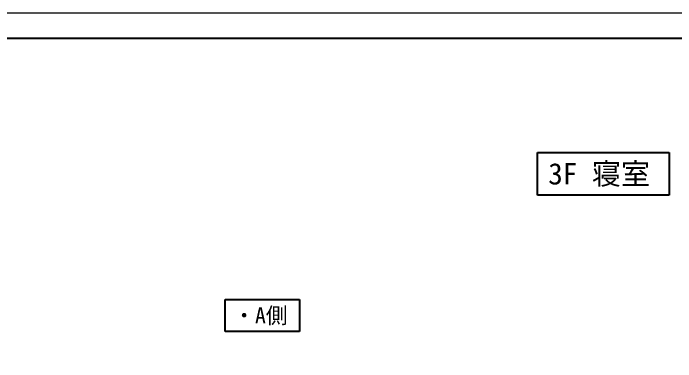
# Model space of a CAD drawing. Header units: millimetres. Extents: x 0 to 21037, y -32678 to 14850.
# Drawn here: x 3859 to 11284, y -5397 to -1489 of the extents above; entities that cross this region are included whole.
import ezdxf

# ---------------------------------------------------------------- set-up
doc = ezdxf.new("R2010")
doc.units = ezdxf.units.MM
doc.layers.add('01用紙枠', color=7, linetype='Continuous', lineweight=5)
doc.layers.add('文字', color=7, linetype='Continuous')
doc.styles.add('小岩', font='MS Mincho.ttf', dxfattribs={"height": 150})

msp = doc.modelspace()

# ---------------------------------------------------------------- linework, layer by layer
at = {"layer": '01用紙枠'}
msp.add_lwpolyline([(36.6, -1488.9), (36.6, -16338.9), (21036.6, -16338.9), (21036.6, -1488.9)], close=True, dxfattribs=at)
msp.add_lwpolyline([(36.6, -1488.9), (36.6, -16338.9), (21036.6, -16338.9), (21036.6, -1488.9)], close=True, dxfattribs=at)
at = {"layer": '01用紙枠', "const_width": 25}
msp.add_lwpolyline([(328.4, -16057.6), (20744.9, -16057.6), (20744.9, -1770.2), (328.4, -1770.2)], close=True, dxfattribs=at)
msp.add_lwpolyline([(328.4, -16057.6), (20744.9, -16057.6), (20744.9, -1770.2), (328.4, -1770.2)], close=True, dxfattribs=at)
msp.add_lwpolyline([(328.4, -16057.6), (20744.9, -16057.6), (20744.9, -1770.2), (328.4, -1770.2)], close=True, dxfattribs=at)
at = {"layer": '01用紙枠', "lineweight": 5, "const_width": 25}
msp.add_lwpolyline([(328.4, -16057.6), (20744.9, -16057.6), (20744.9, -1770.2), (328.4, -1770.2)], close=True, dxfattribs=at)
msp.add_lwpolyline([(328.4, -16057.6), (20744.9, -16057.6), (20744.9, -1770.2), (328.4, -1770.2)], close=True, dxfattribs=at)

# ---------------------------------------------------------------- texts
at = {"layer": '文字', "ltscale": 10, "attachment_point": 1, "style": '小岩', "bg_fill": 16, "box_fill_scale": 1.5, "bg_fill_color": 256, "bg_fill_transparency": 0}
for s, width, gutter_width, heights, insert, char_height in [('3F 寝室', 1236.205, 1197, [310.5], (9854.7, -3169.5), 239.4), ('・A側', 653.069, 893.9, [0], (6324.4, -4788.7), 178.79)]:
    msp.add_mtext_dynamic_manual_height_columns(s, width=width, gutter_width=gutter_width, heights=heights, dxfattribs=dict(at, insert=insert, char_height=char_height))

doc.saveas('drawing.dxf')
